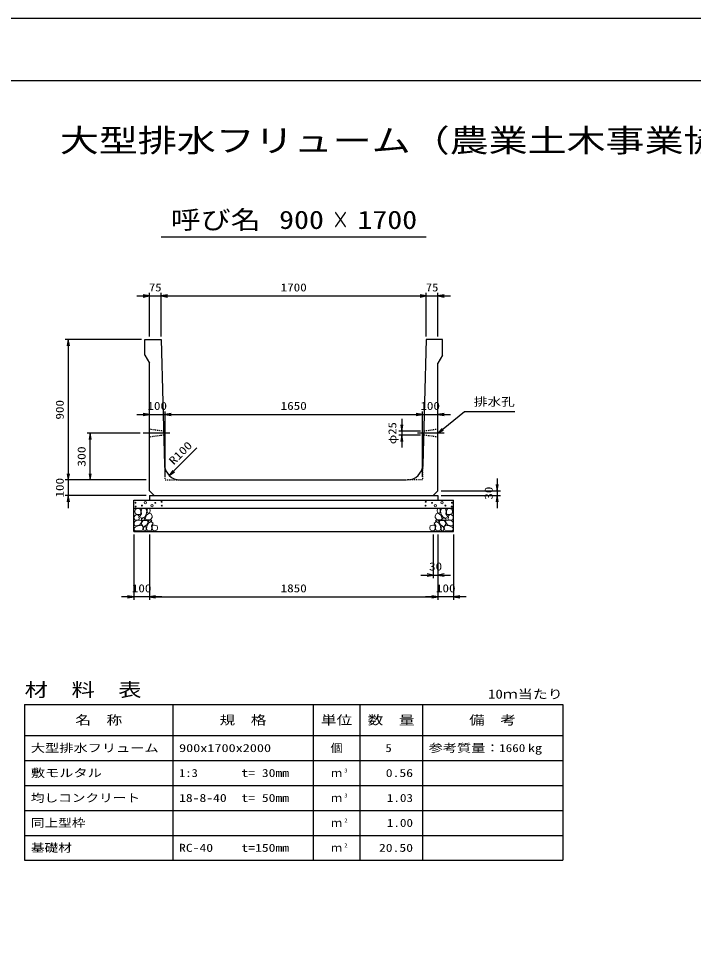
# Model space of a CAD drawing. Units: millimetres at full size. Extents: x 0 to 16820, y 0 to 11880.
# Drawn here: x 5646 to 9973, y 5940 to 11880 of the extents above; entities that cross this region are included whole.
import ezdxf
from ezdxf.enums import TextEntityAlignment as Align

# ---------------------------------------------------------------- set-up
doc = ezdxf.new("R2010")
doc.units = ezdxf.units.MM
doc.linetypes.add('CHAIN', pattern=[18.5, 12, -1.5, 3.5, -1.5])
doc.linetypes.add('DASHED_SPACED', pattern=[12, 6, -6])
for name, color, linetype, lineweight in [('0_2', 7, 'Continuous', 25), ('D-BMK', 2, 'CHAIN', 25), ('D-DCR-HCHn', 4, 'Continuous', 9), ('D-MTR-FRAM', 7, 'Continuous', 25), ('D-MTR-LINE', 7, 'Continuous', 25), ('D-STR-DIM', 7, 'Continuous', 25), ('D-STR-STRn', 1, 'Continuous', 25), ('D-TTL', 2, 'Continuous', 25), ('D-TTL-TXT', 7, 'Continuous', 25)]:
    doc.layers.add(name, color=color, linetype=linetype, lineweight=lineweight)
doc.layers.add('D-MTR', color=7, linetype='Continuous')
doc.layers.add('D-MTR-TXT', color=7, linetype='Continuous')
doc.styles.add('ＭＳ ゴシック', font='')
doc.styles.get('ＭＳ ゴシック').set_extended_font_data('MS Gothic')

# ---------------------------------------------------------------- blocks, each defined once
blk = doc.blocks.new('open_arrow')
at = {"color": 0, "linetype": 'Continuous', "lineweight": -2}
blk.add_lwpolyline([(7.5, 1.25), (0, 0), (7.5, -1.25)], dxfattribs=at)

msp = doc.modelspace()

# ---------------------------------------------------------------- linework, layer by layer
at = {"layer": '0_2'}
msp.add_lwpolyline([(8335, 9220), (8505, 9360), (8545, 9360), (8827.944, 9360)], dxfattribs=at)
at = {"layer": 'D-BMK'}
for p, q in [((6616.667, 9220), (6445, 9220)), ((8375, 9220), (8203.333, 9220))]:
    msp.add_line(p, q, dxfattribs=at)
at = {"layer": 'D-DCR-HCHn'}
for points in [[(6423.399, 8733.696), (6407.796, 8737.163), (6393.928, 8730.228), (6392.194, 8714.626), (6395.661, 8702.491), (6412.997, 8697.29), (6425.132, 8697.29), (6430.333, 8705.958), (6430.333, 8725.028)], [(6437.267, 8735.429), (6432.067, 8719.827), (6433.8, 8702.491), (6421.665, 8683.421), (6437.267, 8674.753), (6454.603, 8683.421), (6465.005, 8697.29), (6468.472, 8719.827), (6465.005, 8731.962), (6454.603, 8737.163)], [(6470.206, 8731.962), (6470.206, 8711.159), (6478.874, 8705.958), (6487.542, 8711.159), (6489.275, 8723.294), (6487.542, 8733.696), (6475.407, 8737.163)], [(8349.794, 8731.962), (8349.794, 8711.159), (8341.126, 8705.958), (8332.458, 8711.159), (8330.725, 8723.294), (8332.458, 8733.696), (8344.593, 8737.163)], [(8382.733, 8735.429), (8387.933, 8719.827), (8386.2, 8702.491), (8398.335, 8683.421), (8382.733, 8674.753), (8365.397, 8683.421), (8354.995, 8697.29), (8351.528, 8719.827), (8354.995, 8731.962), (8365.397, 8737.163)], [(8396.601, 8733.696), (8412.204, 8737.163), (8426.072, 8730.228), (8427.806, 8714.626), (8424.339, 8702.491), (8407.003, 8697.29), (8394.868, 8697.29), (8389.667, 8705.958), (8389.667, 8725.028)], [(6390.46, 8690.356), (6385.26, 8674.753), (6392.194, 8664.352), (6409.53, 8662.618), (6421.366, 8667.699), (6416.464, 8679.954), (6419.932, 8686.889), (6412.997, 8693.823), (6402.596, 8697.29)], [(6440.735, 8674.753), (6432.067, 8667.819), (6435.534, 8662.618), (6447.669, 8662.618), (6452.87, 8664.352), (6456.337, 8671.286), (6451.136, 8676.487)], [(6466.739, 8693.823), (6458.071, 8673.02), (6465.005, 8664.352), (6485.808, 8664.352), (6494.476, 8667.819), (6503.144, 8679.954), (6503.144, 8690.356), (6494.476, 8704.224), (6484.074, 8705.958)], [(8353.261, 8693.823), (8361.929, 8673.02), (8354.995, 8664.352), (8334.192, 8664.352), (8325.524, 8667.819), (8316.856, 8679.954), (8316.856, 8690.356), (8325.524, 8704.224), (8335.926, 8705.958)], [(8379.265, 8674.753), (8387.933, 8667.819), (8384.466, 8662.618), (8372.331, 8662.618), (8367.13, 8664.352), (8363.663, 8671.286), (8368.864, 8676.487)], [(8429.54, 8690.356), (8434.74, 8674.753), (8427.806, 8664.352), (8410.47, 8662.618), (8398.634, 8667.699), (8403.536, 8679.954), (8400.068, 8686.889), (8407.003, 8693.823), (8417.404, 8697.29)], [(6423.366, 8632.757), (6436.208, 8652.019), (6434.603, 8656.834), (6416.946, 8661.65), (6400.894, 8660.045), (6389.658, 8650.414), (6388.052, 8639.177), (6389.658, 8627.941), (6402.499, 8624.731)], [(6429.787, 8592.627), (6441.023, 8597.443), (6444.234, 8613.494), (6437.813, 8624.731), (6426.577, 8627.941), (6412.13, 8626.336), (6396.078, 8619.915), (6388.052, 8610.284), (6388.052, 8599.048), (6392.868, 8592.627), (6412.13, 8594.232)], [(6468.311, 8632.757), (6476.337, 8652.019), (6469.916, 8660.045), (6450.654, 8660.045), (6442.628, 8656.834), (6434.603, 8645.598), (6434.603, 8635.967), (6442.628, 8623.125), (6452.259, 8621.52)], [(6465.101, 8597.443), (6465.101, 8616.705), (6457.075, 8621.52), (6449.049, 8616.705), (6447.444, 8605.469), (6449.049, 8595.837), (6460.285, 8592.627)], [(6495.599, 8594.232), (6500.415, 8608.679), (6498.81, 8624.731), (6510.046, 8642.388), (6495.599, 8650.414), (6479.548, 8642.388), (6469.916, 8629.546), (6466.706, 8608.679), (6469.916, 8597.443), (6479.548, 8592.627)], [(6492.389, 8650.414), (6500.415, 8656.834), (6497.204, 8661.65), (6485.968, 8661.65), (6481.153, 8660.045), (6477.942, 8653.624), (6482.758, 8648.808)], [(6508.441, 8595.837), (6522.887, 8592.627), (6535.729, 8599.048), (6537.334, 8613.494), (6534.124, 8624.731), (6518.072, 8629.546), (6506.836, 8629.546), (6502.02, 8621.52), (6502.02, 8603.863)], [(8311.559, 8595.837), (8297.113, 8592.627), (8284.271, 8599.048), (8282.666, 8613.494), (8285.876, 8624.731), (8301.928, 8629.546), (8313.164, 8629.546), (8317.98, 8621.52), (8317.98, 8603.863)], [(8324.401, 8594.232), (8319.585, 8608.679), (8321.19, 8624.731), (8309.954, 8642.388), (8324.401, 8650.414), (8340.452, 8642.388), (8350.084, 8629.546), (8353.294, 8608.679), (8350.084, 8597.443), (8340.452, 8592.627)], [(8327.611, 8650.414), (8319.585, 8656.834), (8322.796, 8661.65), (8334.032, 8661.65), (8338.847, 8660.045), (8342.058, 8653.624), (8337.242, 8648.808)], [(8351.689, 8632.757), (8343.663, 8652.019), (8350.084, 8660.045), (8369.346, 8660.045), (8377.372, 8656.834), (8385.397, 8645.598), (8385.397, 8635.967), (8377.372, 8623.125), (8367.741, 8621.52)], [(8354.899, 8597.443), (8354.899, 8616.705), (8362.925, 8621.52), (8370.951, 8616.705), (8372.556, 8605.469), (8370.951, 8595.837), (8359.715, 8592.627)], [(8390.213, 8592.627), (8378.977, 8597.443), (8375.766, 8613.494), (8382.187, 8624.731), (8393.423, 8627.941), (8407.87, 8626.336), (8423.922, 8619.915), (8431.948, 8610.284), (8431.948, 8599.048), (8427.132, 8592.627), (8407.87, 8594.232)], [(8396.634, 8632.757), (8383.792, 8652.019), (8385.397, 8656.834), (8403.054, 8661.65), (8419.106, 8660.045), (8430.342, 8650.414), (8431.948, 8639.177), (8430.342, 8627.941), (8417.501, 8624.731)]]:
    msp.add_lwpolyline(points, close=True, dxfattribs=at)
for centre, radius in [((6395.727, 8773.955), 3), ((6396.869, 8748.91), 3), ((6437.292, 8755.752), 3), ((6458.336, 8773.955), 7.5), ((6501.664, 8754.961), 7.5), ((6522.708, 8773.164), 3), ((6563.131, 8780.006), 3), ((6564.273, 8754.961), 3), ((8255.727, 8754.961), 3), ((8256.869, 8780.006), 3), ((8297.292, 8773.164), 3), ((8318.336, 8754.961), 7.5), ((8361.664, 8773.955), 7.5), ((8382.708, 8755.752), 3), ((8423.131, 8748.91), 3), ((8424.273, 8773.955), 3)]:
    msp.add_circle(centre, radius, dxfattribs=at)
at = {"layer": 'D-MTR-FRAM'}
for p, q in [((5685, 7480), (9135, 7480)), ((5685, 7480), (5685, 6480)), ((9135, 7480), (9135, 6480)), ((5685, 6480), (9135, 6480))]:
    msp.add_line(p, q, dxfattribs=at)
at = {"layer": 'D-MTR-LINE'}
for p, q in [((6635, 7480), (6635, 6480)), ((7535, 7480), (7535, 6480)), ((7835, 7480), (7835, 6480)), ((8235, 7480), (8235, 6480)), ((5685, 7280), (9135, 7280)), ((5685, 7120), (9135, 7120)), ((5685, 6960), (9135, 6960)), ((5685, 6800), (9135, 6800)), ((5685, 6640), (9135, 6640))]:
    msp.add_line(p, q, dxfattribs=at)
at = {"layer": 'D-STR-DIM'}
for p, q in [((6405, 10100), (6640, 10100)), ((6485, 9840), (6485, 10120)), ((6560, 9840), (6560, 10120)), ((6560, 9840), (6560, 10120)), ((6560, 10100), (8260, 10100)), ((8180, 10100), (8415, 10100)), ((8260, 9840), (8260, 10120)), ((8260, 9840), (8260, 10120)), ((8335, 9840), (8335, 10120)), ((6435, 9820), (5945, 9820)), ((5965, 9820), (5965, 8920)), ((6405, 9340), (6665, 9340)), ((6585, 8940), (6585, 9360)), ((6585, 8940), (6585, 9360)), ((6585, 9340), (8235, 9340)), ((8155, 9340), (8415, 9340)), ((8235, 8940), (8235, 9360)), ((8235, 8940), (8235, 9360)), ((8103.333, 9312.5), (8103.333, 9127.5)), ((6425, 9220), (6085, 9220)), ((6105, 8920), (6105, 9220)), ((8223.681, 9232.5), (8083.333, 9232.5)), ((8222.986, 9207.5), (8083.333, 9207.5)), ((6612.539, 8948.314), (6789.315, 9125.091)), ((5965, 9000), (5965, 8740)), ((6465, 8920), (5945, 8920)), ((6465, 8920), (5945, 8920)), ((6465, 8920), (6085, 8920)), ((8715, 8930), (8715, 8740)), ((6465, 8820), (5945, 8820)), ((8355, 8850), (8735, 8850)), ((8355, 8820), (8735, 8820)), ((6385, 8570), (6385, 8150)), ((6485, 8570), (6485, 8150)), ((6485, 8570), (6485, 8150)), ((8305, 8570), (8305, 8290)), ((8335, 8570), (8335, 8150)), ((8335, 8570), (8335, 8150)), ((8335, 8570), (8335, 8290)), ((8435, 8570), (8435, 8150)), ((8225, 8310), (8415, 8310)), ((6565, 8170), (6305, 8170)), ((6485, 8170), (8335, 8170)), ((8515, 8170), (8255, 8170))]:
    msp.add_line(p, q, dxfattribs=at)
at = {"layer": 'D-STR-STRn'}
for p, q in [((6455, 9820), (6560, 9820)), ((6455, 9720), (6455, 9820)), ((6560, 9820), (6582.299, 9017.223)), ((8260, 9820), (8237.701, 9017.223)), ((8365, 9820), (8260, 9820)), ((8365, 9720), (8365, 9820)), ((6455, 9720), (6485, 9670)), ((8365, 9720), (8335, 9670)), ((6485, 8850), (6485, 9670)), ((8335, 8850), (8335, 9670)), ((6682.261, 8920), (8133.377, 8920)), ((6485, 8850), (6515, 8820)), ((6485, 8820), (8335, 8820)), ((6485, 8820), (6485, 8790)), ((8335, 8850), (8305, 8820)), ((8335, 8820), (8335, 8790)), ((6385, 8590), (6385, 8790)), ((6385, 8790), (8435, 8790)), ((6385, 8740), (8435, 8740)), ((8435, 8590), (8435, 8790)), ((6385, 8590), (8435, 8590))]:
    msp.add_line(p, q, dxfattribs=at)
at = {"layer": 'D-STR-STRn', "color": 2, "linetype": 'DASHED_SPACED'}
for p, q in [((6576.319, 9232.5), (6485, 9245)), ((6577.014, 9207.5), (6485, 9195)), ((8335, 9195), (8242.986, 9207.5)), ((8335, 9245), (8243.681, 9232.5)), ((6582.299, 9017.223), (6585, 8920)), ((8237.701, 9017.223), (8235, 8920)), ((6585, 8920), (6682.261, 8920)), ((8235, 8920), (8137.739, 8920))]:
    msp.add_line(p, q, dxfattribs=at)
at = {"layer": 'D-STR-STRn'}
for centre, start, end in [((6682.261, 9020), 181.59114, 270), ((8137.739, 9020), 270, 358.40886)]:
    msp.add_arc(centre, 100, start, end, dxfattribs=at)
at = {"layer": 'D-TTL'}
for points in [[(0, 0), (16820, 0), (16820, 11880), (0, 11880)], [(400, 400), (16420, 400), (16420, 11480), (400, 11480)]]:
    msp.add_lwpolyline(points, close=True, dxfattribs=at)
at = {"layer": 'D-TTL-TXT'}
msp.add_line((6560, 10480), (8260, 10480), dxfattribs=at)

# ---------------------------------------------------------------- block references
at = {"layer": '0_2', "xscale": 5.33, "yscale": 5.33, "rotation": 39.5}
msp.add_blockref('open_arrow', (8335, 9220), dxfattribs=at)
at = {"layer": 'D-STR-DIM', "xscale": 5.33, "yscale": 5.33}
for p, rotation in [((6485, 10100), 180), ((8260, 10100), 180), ((8260, 10100), 180), ((5965, 9820), 270), ((6485, 9340), 180), ((8235, 9340), 180), ((8235, 9340), 180), ((8103.333, 9232.5), 90), ((6105, 9220), 270), ((8103.333, 9207.5), 270), ((6612.539, 8948.314), 45), ((5965, 8920), 90), ((5965, 8920), 90), ((6105, 8920), 90), ((8715, 8850), 90), ((5965, 8820), 270), ((8715, 8820), 270), ((8305, 8310), 180), ((6385, 8170), 180), ((8335, 8170), 180), ((8335, 8170), 180)]:
    msp.add_blockref('open_arrow', p, dxfattribs=dict(at, rotation=rotation))
for p in [(6560, 10100), (6560, 10100), (8335, 10100), (6585, 9340), (6585, 9340), (8335, 9340), (8335, 8310), (6485, 8170), (6485, 8170), (8435, 8170)]:
    msp.add_blockref('open_arrow', p, dxfattribs=at)

# ---------------------------------------------------------------- texts
at = {"layer": '0_2', "style": 'ＭＳ ゴシック', "width": 1.25}
msp.add_text('排水孔', height=51.32, dxfattribs=at).set_placement((8565, 9380), align=Align.BOTTOM_LEFT)
at = {"layer": 'D-MTR', "style": 'ＭＳ ゴシック', "width": 1.25}
msp.add_text('材\u3000料\u3000表', height=87.98, dxfattribs=at).set_placement((5685, 7504), align=Align.BOTTOM_LEFT)
at = {"layer": 'D-MTR', "style": 'ＭＳ ゴシック', "width": 1.2}
msp.add_text('10ｍ当たり', height=58.65, dxfattribs=at).set_placement((9135, 7499.333), align=Align.BOTTOM_RIGHT)
at = {"layer": 'D-MTR-TXT', "style": 'ＭＳ ゴシック'}
for s, height, width, p in [('名\u3000称', 58.65, 1.25, (6160, 7380)), ('規\u3000格', 58.65, 1.25, (7085, 7380)), ('単位', 58.65, 1.25, (7685, 7380)), ('数\u3000量', 58.65, 1.25, (8035, 7380)), ('備\u3000考', 58.65, 1.25, (8685, 7380)), ('個', 51.32, 1.1, (7685, 7200))]:
    msp.add_text(s, height=height, dxfattribs=dict(at, width=width)).set_placement(p, align=Align.MIDDLE_CENTER)
for s, width, p in [('大型排水フリューム', 1.3, (5725, 7200)), ('900x1700x2000', 1.3, (6675, 7200)), ('参考質量：    kg', 1.3, (8275, 7200)), ('敷モルタル', 1.3, (5725, 7040)), ('1:3', 1.15, (6675, 7040)), ('t= 30mm', 1.25, (7075, 7040)), ('均しコンクリート', 1.25, (5725, 6880)), ('18-8-40', 1.25, (6675, 6880)), ('t= 50mm', 1.25, (7075, 6880)), ('同上型枠', 1.25, (5725, 6720)), ('基礎材', 1.25, (5725, 6560)), ('RC-40', 1.25, (6675, 6560)), ('t=150mm', 1.25, (7075, 6560))]:
    msp.add_text(s, height=51.32, dxfattribs=dict(at, width=width)).set_placement(p, align=Align.MIDDLE_LEFT)
for s, width, p in [('5', 1.15, (8038.553, 7200)), ('1660', 1.2, (8895, 7200)), ('0.56', 1.25, (8175, 7040)), ('1.03', 1.2, (8175, 6880)), ('1.00', 1.2, (8175, 6720)), ('20.50', 1.25, (8175, 6560))]:
    msp.add_text(s, height=51.32, dxfattribs=dict(at, width=width)).set_placement(p, align=Align.MIDDLE_RIGHT)
for p in [(7685, 7040), (7685, 6880), (7685, 6720), (7685, 6560)]:
    msp.add_text('ｍ', height=51.32, dxfattribs=at).set_placement(p, align=Align.MIDDLE_CENTER)
at = {"layer": 'D-MTR-TXT', "style": 'ＭＳ ゴシック', "width": 1.15}
for s, p in [('3', (7735, 7035.333)), ('3', (7735, 6875.333)), ('2', (7735, 6715.333)), ('2', (7735, 6555.333))]:
    msp.add_text(s, height=25.66, dxfattribs=at).set_placement(p, align=Align.BOTTOM_LEFT)
at = {"layer": 'D-STR-DIM', "style": 'ＭＳ ゴシック'}
for s, width, p in [('75', 1.15, (6522.5, 10155)), ('1700', 1.2, (7410, 10155)), ('75', 1.15, (8297.5, 10155)), ('100', 1.2, (6535, 9395)), ('1650', 1.2, (7410, 9395)), ('100', 1.2, (8285, 9395)), ('30', 1.2, (8320, 8365)), ('100', 1.2, (6435, 8225)), ('1850', 1.2, (7410, 8225)), ('100', 1.2, (8385, 8225))]:
    msp.add_text(s, height=51.32, dxfattribs=dict(at, width=width)).set_placement(p, align=Align.MIDDLE_CENTER)
for s, width, p in [('900', 1.2, (5910, 9370)), ('φ25', 1.15, (8042.648, 9220)), ('300', 1.25, (6050, 9070)), ('100', 1.2, (5910, 8870)), ('30', 1.2, (8660, 8835))]:
    msp.add_text(s, height=51.32, rotation=90, dxfattribs=dict(at, width=width)).set_placement(p, align=Align.MIDDLE_CENTER)
at = {"layer": 'D-STR-DIM', "style": 'ＭＳ ゴシック', "width": 1.25}
msp.add_text('R100', height=51.32, rotation=45, dxfattribs=at).set_placement((6651.479, 9002.339), align=Align.BOTTOM_LEFT)
at = {"layer": 'D-TTL-TXT', "style": 'ＭＳ ゴシック'}
for s, height, width, p in [('大型排水フリューム（農業土木事業協会型）', 146.6, 1.25, (8410, 10980)), ('呼び名', 117.3, 1.2, (6910, 10495)), ('900', 117.3, 1.2, (7460, 10495)), ('×', 117.3, 0.7, (7710, 10495)), ('1700', 117.3, 1.2, (8010, 10495))]:
    msp.add_text(s, height=height, dxfattribs=dict(at, width=width)).set_placement(p, align=Align.BOTTOM_CENTER)

doc.saveas('drawing.dxf')
